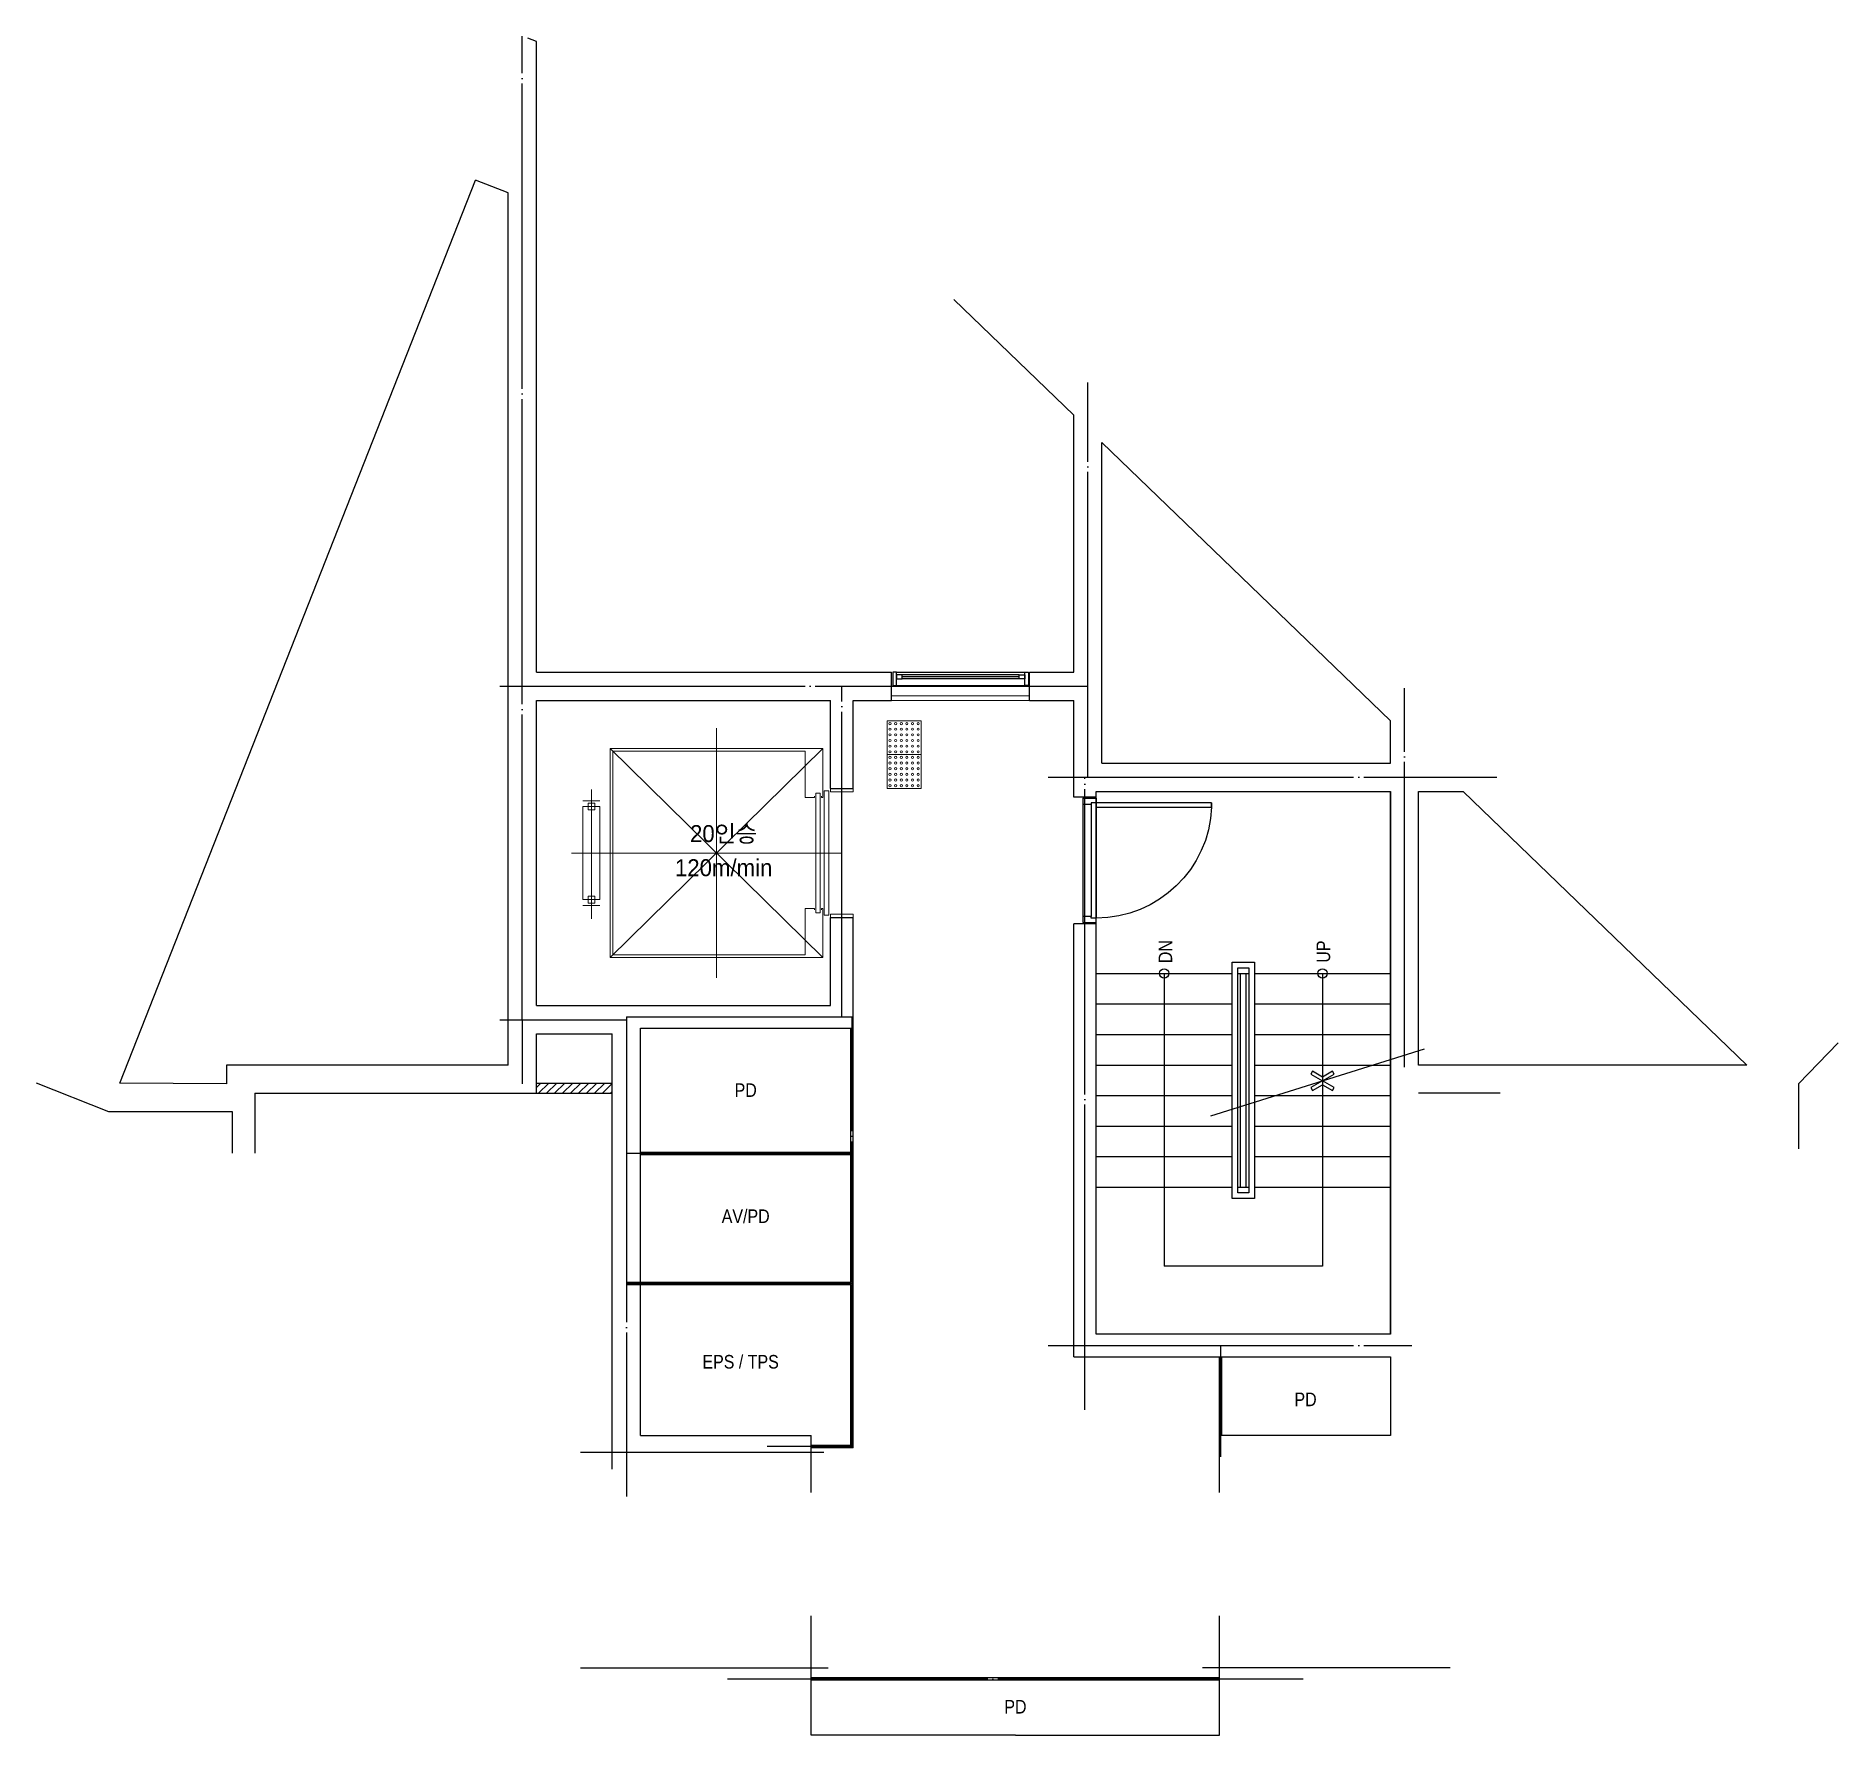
# Model space of a CAD drawing. Header units: millimetres. Extents: x 783110 to 799043, y 192710 to 207735.
import ezdxf
from ezdxf.enums import TextEntityAlignment as Align

# ---------------------------------------------------------------- set-up
doc = ezdxf.new("R2010")
doc.units = ezdxf.units.MM
doc.header["$LTSCALE"] = 50
doc.header["$MEASUREMENT"] = 0
doc.linetypes.add('CEN', pattern=[62, 60, -1, 0, -1])
doc.layers.get('0').update_dxf_attribs({"linetype": 'CONTINUOUS', "lineweight": 0})
doc.layers.get('Defpoints').update_dxf_attribs({"color": 30, "linetype": 'CONTINUOUS'})
for name, color, linetype in [('A-CEN', 1, 'CEN'), ('A-CEN-BR', 5, 'CEN'), ('A-CON', 2, 'CONTINUOUS'), ('A-DOR', 4, 'CONTINUOUS'), ('A-FIN', 6, 'CONTINUOUS'), ('A-STA', 4, 'CONTINUOUS'), ('A-STA-ELE', 6, 'CONTINUOUS'), ('A-SYM', 7, 'CONTINUOUS'), ('A-TOL', 4, 'CONTINUOUS'), ('A-TXT', 3, 'CONTINUOUS'), ('A-TXT-2', 7, 'CONTINUOUS'), ('A-WAL', 3, 'CONTINUOUS'), ('A-WIN', 4, 'CONTINUOUS')]:
    doc.layers.add(name, color=color, linetype=linetype)
for name, color, linetype, lineweight in [('A-ELE-9', 9, 'CONTINUOUS', 0), ('A-HAT', 8, 'CONTINUOUS', 0), ('점형블록', 7, 'CONTINUOUS', 0)]:
    doc.layers.add(name, color=color, linetype=linetype, lineweight=lineweight)
doc.styles.get("Standard").update_dxf_attribs({"font": ''})
doc.styles.get('Standard').set_extended_font_data('Dotum')

# ---------------------------------------------------------------- blocks, each defined once
blk = doc.blocks.new('elev 20')
at = {"layer": 'A-ELE-9', "color": 4}
for p, q in [((-1208, 1675), (-1208, -535)), ((-267, 1495), (-2149, -355)), ((-267, -355), (-2149, 1495)), ((-2314, 1132), (-2314, -12)), ((-2239, 1032), (-2389, 1032)), ((-103, 570), (-2490, 570)), ((-2239, 107), (-2389, 107))]:
    blk.add_line(p, q, dxfattribs=at)
for points in [[(-279, 1072), (-279, 1060), (-267, 1060), (-267, 1495), (-2149, 1495), (-2149, -355), (-267, -355), (-267, 80), (-279, 80), (-279, 68)], [(-343, 1072), (-343, 1060), (-424, 1060), (-424, 1470), (-2124, 1470), (-2124, -330), (-424, -330), (-424, 80), (-343, 80), (-343, 68)], [(0, 1110), (0, 1140), (-200, 1140), (-200, 1110), (0, 1110)], [(0, 30), (0, 30), (0, 0), (-200, 0), (-200, 30), (0, 30)]]:
    blk.add_lwpolyline(points, dxfattribs=at)
for points in [[(-215, 1120), (-215, 20), (-255, 20), (-255, 1120)], [(-2239, 982), (-2389, 982), (-2389, 158), (-2239, 158)], [(-2284, 1012), (-2344, 1012), (-2344, 952), (-2284, 952)], [(-291, 1100), (-291, 40), (-331, 40), (-331, 1100)], [(-2284, 127), (-2344, 127), (-2344, 187), (-2284, 187)]]:
    blk.add_lwpolyline(points, close=True, dxfattribs=at)
blk = doc.blocks.new('A-S1100')
at = {"layer": 'A-DOR'}
for p, q in [((0, 0), (0, 120)), ((0, 120), (40, 120)), ((55, 0), (0, 0)), ((40, 120), (40, 75)), ((40, 75), (55, 75)), ((55, 75), (55, 0)), ((1060, 75), (1045, 75)), ((1045, 75), (1045, 0)), ((1100, 0), (1045, 0)), ((1100, 120), (1060, 120)), ((1060, 120), (1060, 75)), ((1100, 0), (1100, 120))]:
    blk.add_line(p, q, dxfattribs=at)
at = {"layer": 'A-DOR', "color": 9}
for p, q in [((1060, 120), (40, 120)), ((1045, 75), (55, 75)), ((1045, 0), (55, 0))]:
    blk.add_line(p, q, dxfattribs=at)
at = {"layer": 'A-DOR'}
blk.add_lwpolyline([(1060, 120), (1020, 120), (1020, 1140), (1060, 1140)], close=True, dxfattribs=at)
blk.add_arc((1060, 120), 1020, 92.2388, 180.0027, dxfattribs=at)
at = {"layer": 'A-TOL', "ltscale": 0.9}
blk.add_line((1060, 1140), (1010, 1140), dxfattribs=at)
blk = doc.blocks.new('A-W1200-6')
at = {"layer": 'A-WIN', "color": 8}
for p, q in [((-112, 120), (1022, 120)), ((-112, 0), (1022, 0)), ((972, 96), (-62, 96)), ((972, 60), (-62, 60))]:
    blk.add_line(p, q, dxfattribs=at)
at = {"layer": 'A-WIN'}
blk.add_line((972, 78), (-62, 78), dxfattribs=at)
for points in [[(-145, 0), (-112, 0), (-112, 120), (-145, 120)], [(1055, 0), (1022, 0), (1022, 120), (1055, 120)]]:
    blk.add_lwpolyline(points, close=True, dxfattribs=at)
for points in [[(-112, 60), (-62, 60), (-62, 96), (-112, 96), (-112, 60)], [(1022, 60), (972, 60), (972, 96), (1022, 96), (1022, 60)]]:
    blk.add_lwpolyline(points, dxfattribs=at)
blk = doc.blocks.new('A$Cde3958ec')
at = {"layer": 'A-STA'}
for p, q in [((-2600, 3190), (-1400, 3190)), ((-1350, 3190), (-1250, 3190)), ((-1325, 1300), (-1325, 3190)), ((-1275, 1300), (-1275, 3190)), ((-1200, 3190), (0, 3190)), ((-2600, 2920), (-1400, 2920)), ((-1200, 2920), (0, 2920)), ((-2600, 2650), (-1400, 2650)), ((-1200, 2650), (0, 2650)), ((-2600, 2380), (-1400, 2380)), ((-1200, 2380), (0, 2380)), ((-2600, 2110), (-1400, 2110)), ((-1200, 2110), (0, 2110)), ((-2600, 1840), (-1400, 1840)), ((-1200, 1840), (0, 1840)), ((-2600, 1570), (-1400, 1570)), ((-1200, 1570), (0, 1570)), ((-2600, 1300), (-1400, 1300)), ((-1350, 1300), (-1250, 1300)), ((-1200, 1300), (0, 1300))]:
    blk.add_line(p, q, dxfattribs=at)
at = {"layer": 'A-STA-ELE'}
for points in [[(-1400, 3290), (-1200, 3290), (-1200, 1200), (-1400, 1200)], [(-1350, 3240), (-1250, 3240), (-1250, 1250), (-1350, 1250)]]:
    blk.add_lwpolyline(points, close=True, dxfattribs=at)
at = {"layer": 'A-SYM'}
for p, q in [((-2000, 3190), (-2000, 600)), ((-600, 3190), (-600, 600)), ((298, 2521), (-1590, 1929)), ((-600, 600), (-2000, 600))]:
    blk.add_line(p, q, dxfattribs=at)
for points in [[(-600, 2274), (-689, 2326), (-704, 2300), (-600, 2240), (-496, 2300), (-511, 2326)], [(-600, 2205), (-511, 2154), (-496, 2180), (-600, 2240), (-704, 2180), (-689, 2154)]]:
    blk.add_lwpolyline(points, close=True, dxfattribs=at)
for centre in [(-2000, 3190), (-600, 3190)]:
    blk.add_circle(centre, 40.6, dxfattribs=at)
at = {"layer": 'Defpoints', "ltscale": 0.9}
blk.add_lwpolyline([(0, 0), (-2600, 0), (-2600, 4800), (0, 4800)], close=True, dxfattribs=at)
at = {"layer": 'A-TXT', "linetype": 'Continuous', "ltscale": 10, "width": 0.9}
for s, p in [('DN', (-1989, 3383)), ('UP', (-592, 3383))]:
    blk.add_text(s, height=120, rotation=90, dxfattribs=at).set_placement(p, align=Align.MIDDLE_CENTER)

msp = doc.modelspace()

# ---------------------------------------------------------------- hatches: boundary and pattern name
at = {"layer": 'A-HAT', "ltscale": 0.9}
h = msp.add_hatch(dxfattribs=at)
h.set_pattern_fill('_USER', color=256, scale=50, angle=45, pattern_type=0)
h.set_pattern_definition([(45, (215294.52, 52087.32), (-35.355339, 35.355339), [])])
h.paths.add_polyline_path([(788205, 198475), (787535, 198475), (787535, 198385), (788205, 198385)])

# ---------------------------------------------------------------- linework, layer by layer
at = {"layer": 'A-CEN', "ltscale": 0.9}
for p, q in [((787410, 199035, 0), (787410, 207735, 0)), ((792410, 201180, 0), (792410, 204672, 0)), ((787210, 201985, 0), (792410, 201985, 0)), ((790235, 199060, 0), (790235, 201985, 0)), ((795210, 198615, 0), (795210, 201968, 0)), ((792060, 201180, 0), (796026, 201180, 0)), ((792385, 195585, 0), (792385, 201180, 0)), ((787210, 199035, 0), (788330, 199035, 0)), ((787410, 199035, 0), (787410, 198470, 0)), ((788330, 199060, 0), (788330, 194820, 0)), ((788330, 199060, 0), (790325, 199060, 0)), ((792060, 196155, 0), (795275, 196155, 0)), ((787925, 195210, 0), (790075, 195210, 0))]:
    msp.add_line(p, q, dxfattribs=at)
at = {"layer": 'A-CEN-BR', "ltscale": 0.9}
for p, q in [((790325, 195260, 0), (790325, 199060, 0)), ((788330, 197855, 0), (790325, 197855, 0)), ((788330, 196705, 0), (790325, 196705, 0)), ((793585, 195170, 0), (793585, 196155, 0)), ((790325, 195260, 0), (789575, 195260, 0)), ((787925, 193305, 0), (790115, 193305, 0)), ((795615, 193305, 0), (793425, 193305, 0)), ((794315, 193205, 0), (789225, 193205, 0))]:
    msp.add_line(p, q, dxfattribs=at)
at = {"layer": 'A-CON', "ltscale": 0.9}
for p, q in [((787535, 207686, 0), (787459, 207716, 0)), ((787535, 202110, 0), (787535, 207686, 0)), ((783851, 198474, 0), (786997, 206461, 0)), ((787285, 206347, 0), (786997, 206461, 0)), ((787285, 198635, 0), (787285, 206347, 0)), ((792285, 204382, 0), (791226, 205405, 0)), ((792285, 202110, 0), (792285, 204382, 0)), ((792535, 201305, 0), (792535, 204141, 0)), ((795085, 201678, 0), (792535, 204141, 0)), ((787535, 202110, 0), (790675, 202110, 0)), ((790675, 201860, 0), (790675, 202110, 0)), ((791895, 201860, 0), (791895, 202110, 0)), ((791895, 202110, 0), (792285, 202110, 0)), ((787535, 201860, 0), (790135, 201860, 0)), ((787535, 199160, 0), (787535, 201860, 0)), ((790135, 201080, 0), (790135, 201860, 0)), ((790335, 201080, 0), (790335, 201860, 0)), ((790335, 201860, 0), (790675, 201860, 0)), ((791895, 201860, 0), (792285, 201860, 0)), ((792285, 201005, 0), (792285, 201860, 0)), ((795085, 201305, 0), (795085, 201678, 0)), ((792535, 201305, 0), (795085, 201305, 0)), ((790135, 201080, 0), (790335, 201080, 0)), ((792485, 201005, 0), (792285, 201005, 0)), ((792485, 201055, 0), (795085, 201055, 0)), ((792485, 201005, 0), (792485, 201055, 0)), ((795085, 196255, 0), (795085, 201055, 0)), ((795335, 198635, 0), (795335, 201055, 0)), ((795335, 201055, 0), (795730, 201055, 0)), ((798236, 198635, 0), (795730, 201055, 0)), ((790135, 199160, 0), (790135, 199940, 0)), ((790135, 199940, 0), (790335, 199940, 0)), ((790335, 198960, 0), (790335, 199940, 0)), ((792285, 196055, 0), (792285, 199885, 0)), ((792485, 199885, 0), (792285, 199885, 0)), ((792485, 196255, 0), (792485, 199885, 0)), ((787535, 199160, 0), (790135, 199160, 0)), ((787535, 198910, 0), (788205, 198910, 0)), ((787535, 198385, 0), (787535, 198910, 0)), ((788205, 195060, 0), (788205, 198910, 0)), ((788455, 195360, 0), (788455, 198960, 0)), ((788455, 198960, 0), (790335, 198960, 0)), ((798695, 198470, 0), (799043, 198830, 0)), ((787285, 198635, 0), (784795, 198635, 0)), ((784795, 198635, 0), (784795, 198470, 0)), ((798236, 198635, 0), (795335, 198635, 0)), ((783110, 198477, 0), (783752, 198224, 0)), ((784795, 198470, 0), (783851, 198474, 0)), ((785045, 198385, 0), (787535, 198385, 0)), ((785045, 198385, 0), (785045, 197855, 0)), ((796055, 198385, 0), (795335, 198385, 0)), ((798695, 198470, 0), (798695, 197895, 0)), ((783752, 198224, 0), (784845, 198224, 0)), ((784845, 198224, 0), (784845, 197855, 0)), ((795085, 196255, 0), (792485, 196255, 0)), ((792285, 196055, 0), (795085, 196055, 0)), ((795085, 196055, 0), (795085, 195360, 0)), ((788455, 195360, 0), (789965, 195360, 0)), ((789965, 194855, 0), (789965, 195360, 0)), ((793575, 194855, 0), (793575, 195360, 0)), ((795085, 195360, 0), (793575, 195360, 0)), ((789965, 192710, 0), (789965, 193765, 0)), ((793575, 192710, 0), (793575, 193765, 0)), ((791770, 192710, 0), (789965, 192710, 0)), ((791770, 192710, 0), (793575, 192710, 0))]:
    msp.add_line(p, q, dxfattribs=at)
at = {"layer": 'A-ELE-9'}
for p, q in [((790675, 201900, 0), (791895, 201900, 0)), ((790675, 201860, 0), (791895, 201860, 0))]:
    msp.add_line(p, q, dxfattribs=at)
at = {"layer": 'A-FIN', "color": 6, "ltscale": 0.9}
for p, q in [((790315, 196750, 0), (790315, 198960, 0)), ((790335, 196750, 0), (790335, 198960, 0)), ((790315, 196715, 0), (790315, 196750, 0)), ((790315, 195270, 0), (790315, 196695, 0)), ((790335, 195250, 0), (790335, 196750, 0)), ((793575, 195360, 0), (793575, 196055, 0)), ((793595, 195360, 0), (793595, 196055, 0)), ((790315, 195270, 0), (789965, 195270, 0)), ((790335, 195250, 0), (789965, 195250, 0)), ((793575, 193215, 0), (789965, 193215, 0))]:
    msp.add_line(p, q, dxfattribs=at)
at = {"layer": 'A-FIN', "ltscale": 0.9}
for p, q in [((788455, 197865, 0), (790315, 197865, 0)), ((788455, 197845, 0), (790315, 197845, 0)), ((788330, 196715, 0), (790315, 196715, 0)), ((788330, 196695, 0), (790315, 196695, 0)), ((793575, 193195, 0), (789965, 193195, 0))]:
    msp.add_line(p, q, dxfattribs=at)
at = {"layer": 'A-WAL', "ltscale": 0.9}
for p, q in [((787535, 198475, 0), (788205, 198475, 0)), ((787535, 198385, 0), (788205, 198385, 0))]:
    msp.add_line(p, q, dxfattribs=at)
at = {"layer": '점형블록', "color": 6}
for p, q in [((790635, 201680, 0), (790935, 201680, 0)), ((790635, 201380, 0), (790635, 201680, 0)), ((790935, 201380, 0), (790935, 201680, 0)), ((790635, 201380, 0), (790935, 201380, 0)), ((790635, 201380, 0), (790935, 201380, 0)), ((790635, 201080, 0), (790635, 201380, 0)), ((790935, 201080, 0), (790935, 201380, 0)), ((790635, 201080, 0), (790935, 201080, 0))]:
    msp.add_line(p, q, dxfattribs=at)
at = {"layer": '점형블록', "color": 8}
for centre in [(790660, 201655, 0), (790660, 201605, 0), (790660, 201555, 0), (790710, 201655, 0), (790710, 201605, 0), (790710, 201555, 0), (790760, 201655, 0), (790760, 201605, 0), (790760, 201555, 0), (790810, 201655, 0), (790810, 201605, 0), (790810, 201555, 0), (790860, 201655, 0), (790860, 201605, 0), (790860, 201555, 0), (790910, 201655, 0), (790910, 201605, 0), (790910, 201555, 0), (790660, 201505, 0), (790660, 201455, 0), (790660, 201405, 0), (790710, 201505, 0), (790710, 201455, 0), (790710, 201405, 0), (790760, 201505, 0), (790760, 201455, 0), (790760, 201405, 0), (790810, 201505, 0), (790810, 201455, 0), (790810, 201405, 0), (790860, 201505, 0), (790860, 201455, 0), (790860, 201405, 0), (790910, 201505, 0), (790910, 201455, 0), (790910, 201405, 0), (790660, 201355, 0), (790660, 201305, 0), (790660, 201255, 0), (790710, 201355, 0), (790710, 201305, 0), (790710, 201255, 0), (790760, 201355, 0), (790760, 201305, 0), (790760, 201255, 0), (790810, 201355, 0), (790810, 201305, 0), (790810, 201255, 0), (790860, 201355, 0), (790860, 201305, 0), (790860, 201255, 0), (790910, 201355, 0), (790910, 201305, 0), (790910, 201255, 0), (790660, 201205, 0), (790660, 201155, 0), (790660, 201105, 0), (790710, 201205, 0), (790710, 201155, 0), (790710, 201105, 0), (790760, 201205, 0), (790760, 201155, 0), (790760, 201105, 0), (790810, 201205, 0), (790810, 201155, 0), (790810, 201105, 0), (790860, 201205, 0), (790860, 201155, 0), (790860, 201105, 0), (790910, 201205, 0), (790910, 201155, 0), (790910, 201105, 0)]:
    msp.add_circle(centre, 10, dxfattribs=at)

# ---------------------------------------------------------------- block references
at = {"ltscale": 0.9}
for name, p in [('A-W1200-6', (790830, 201990, 0)), ('A$Cde3958ec', (795085, 196255, 0))]:
    msp.add_blockref(name, p, dxfattribs=at)
msp.add_blockref('elev 20', (790335, 199940, 0))
at = {"layer": 'A-DOR', "xscale": -0.9999999999999999, "rotation": 270}
msp.add_blockref('A-S1100', (792365, 199895, 0), dxfattribs=at)

# ---------------------------------------------------------------- texts
at = {"layer": 'A-TXT', "linetype": 'Continuous', "ltscale": 10, "width": 0.9}
for s, p in [('PD', (789385, 198413, 0)), ('AV/PD', (789385, 197298, 0)), ('EPS / TPS', (789340, 196011, 0)), ('PD', (794335, 195678, 0)), ('PD', (791770, 192960, 0))]:
    msp.add_text(s, height=120, dxfattribs=at).set_placement(p, align=Align.MIDDLE_CENTER)
at = {"layer": 'A-TXT-2', "color": 3}
for s, p in [('20인승', (789190, 200682, 0)), ('120m/min', (789190, 200380, 0))]:
    msp.add_text(s, height=150, dxfattribs=at).set_placement(p, align=Align.MIDDLE_CENTER)

doc.saveas('drawing.dxf')
